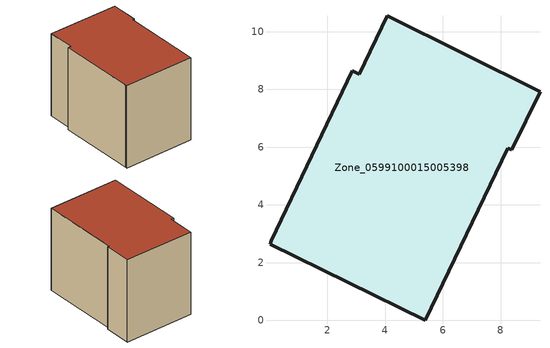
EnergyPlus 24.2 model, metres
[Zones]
Zone_0599100015005398
 floor ground (C_G): 2.87,8.65 3.1,8.53 4.08,10.55 9.36,7.91 8.38,5.9 8.24,5.97 5.39,0 0.01,2.63 0.06,2.76 z1.12
 wall outside (C_F): 8.38,5.9 9.36,7.91 4.08,10.55 3.1,8.53 2.87,8.65 0.06,2.76 0.01,2.63 5.39,0 8.24,5.97 8.38,5.9 z1.12:8.2
 roof outside (C_R): 3.1,8.53 2.87,8.65 0.06,2.76 0.01,2.63 5.39,0 8.24,5.97 8.38,5.9 9.36,7.91 4.08,10.55 z8.2
[BUILDING]
Pand.0599100015005398: North Axis=0; Terrain=City; Loads Convergence Tolerance Value=0.04; Temperature Convergence Tolerance Value=0.4; Solar Distribution=FullExterior; Maximum Number of Warmup Days=25; Minimum Number of Warmup Days=1
[Site:Location]
Rotterdam.The.Hague.AP_ZH_NLD Design_Conditions: Latitude=51.96; Longitude=4.45; Time Zone=1; Elevation=-4.5
[SITE:GROUNDTEMPERATURE:BUILDINGSURFACE]
18, 18, 18, 18, 18, 18, 18, 18, 18, 18, 18, 18
[MATERIAL] Thermal Absorptance=0.9; Solar Absorptance=0.7; Visible Absorptance=0.7
Name | Roughness | Thickness | Conductivity | Density | Specific Heat
G.TI.1946-1964 | MediumSmooth | 0.15 | 1 | 540 | 1210
F.TI.1946-1964 | Rough | 0.3 | 0.857143 | 1920 | 840
R.TI.1946-1964 | MediumRough | 0.2 | 0.277778 | 1500 | 1000
[CONSTRUCTION]
C_G: G.TI.1946-1964
C_F: F.TI.1946-1964
C_R: R.TI.1946-1964
[ZONE]
Zone_0599100015005398: Type=1; Multiplier=1; Ceiling Height=Autocalculate; Volume=Autocalculate; Floor Area=autocalculate; Part of Total Floor Area=Yes
[ZONEINFILTRATION:DESIGNFLOWRATE]
Infil_Zone_0599100015005398: Zone or ZoneList or Space or SpaceList=Zone_0599100015005398; Schedule=AlwaysOn; Design Flow Rate Calculation Method=Flow/Area; Flow Rate per Floor Area=0.003; Constant Term Coefficient=1; Temperature Term Coefficient=0; Velocity Term Coefficient=0; Velocity Squared Term Coefficient=0
[HVACTEMPLATE:ZONE:IDEALLOADSAIRSYSTEM]
Zone_0599100015005398: Maximum Heating Supply Air Temperature=50; Minimum Cooling Supply Air Temperature=13; Maximum Heating Supply Air Humidity Ratio=0.0156; Minimum Cooling Supply Air Humidity Ratio=0.0077; Heating Limit=NoLimit; Cooling Limit=NoLimit; Dehumidification Control Type=ConstantSensibleHeatRatio; Cooling Sensible Heat Ratio=0.7; Dehumidification Setpoint=60; Humidification Control Type=None; Humidification Setpoint=30; Outdoor Air Method=None; Outdoor Air Flow Rate per Person=0.00944; Outdoor Air Flow Rate per Zone Floor Area=0; Outdoor Air Flow Rate per Zone=0; Demand Controlled Ventilation Type=None; Outdoor Air Economizer Type=NoEconomizer; Heat Recovery Type=None; Sensible Heat Recovery Effectiveness=0.7; Latent Heat Recovery Effectiveness=0.65
[ZONECONTROL:THERMOSTAT]
ThermostatControl_Zone_0599100015005398: Zone or ZoneList=Zone_0599100015005398; Control Type Schedule=DualSetpointControlType; Control 1=Thermostat_Zone_0599100015005398; Temperature Difference Between Cutout And Setpoint=0
[THERMOSTATSETPOINT:DUALSETPOINT]
Thermostat_Zone_0599100015005398: Heating Setpoint Temperature Schedule=HeatingSetpoint_Zone_0599100015005398; Cooling Setpoint Temperature Schedule=CoolingSetpoint_Zone_0599100015005398
[SCHEDULE:COMPACT]
HeatingSetpoint_Zone_0599100015005398: Through: 12/31, For: AllDays, Until: 24:00, 21
CoolingSetpoint_Zone_0599100015005398: Through: 12/31, For: AllDays, Until: 24:00, 24
DualSetpointControlType: Through: 12/31, For: AllDays, Until: 24:00, 4
AlwaysOn: Through: 12/31, For: AllDays, Until: 24:00, 1
